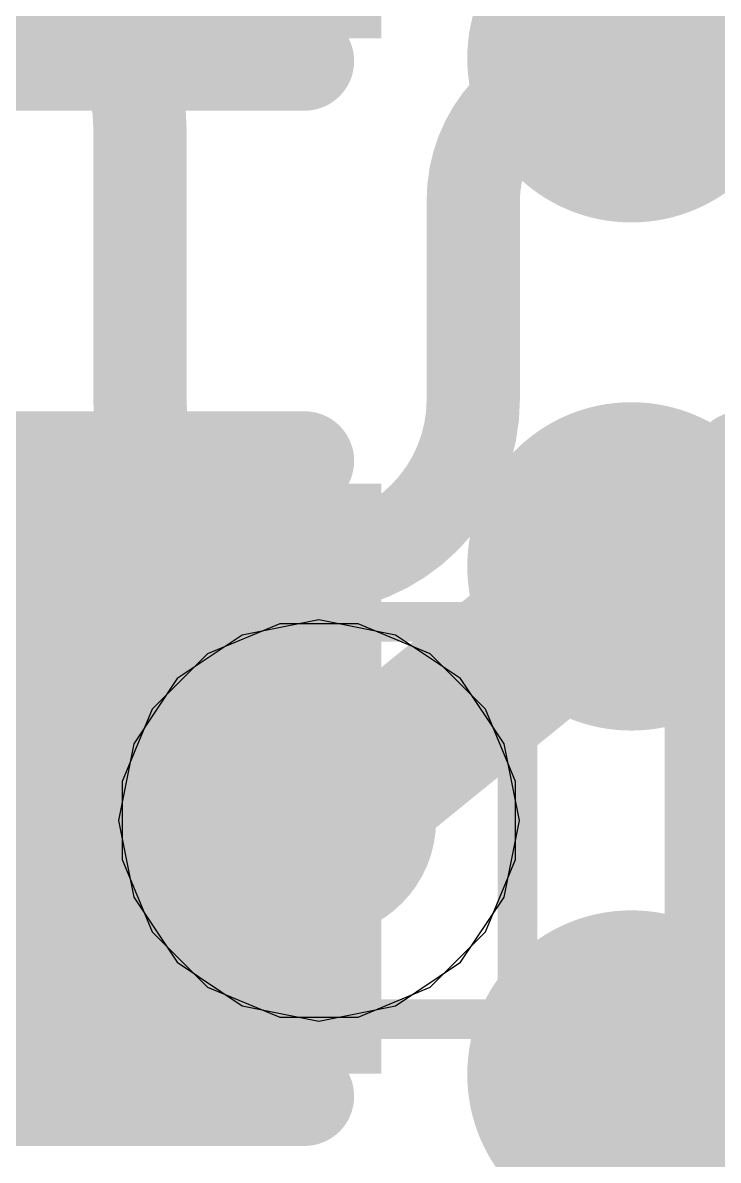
# Model space of a CAD drawing. Header units: inches. Extents: x -6 to 284, y -12 to 154.
# Drawn here: x 74.223 to 75.113, y 1.799 to 3.254 of the extents above; entities that cross this region are included whole.
import ezdxf

# ---------------------------------------------------------------- set-up
doc = ezdxf.new("R2010")
doc.units = ezdxf.units.IN
for name, color, linetype in [('Bottom Layer', 5, 'Continuous'), ('Bottom Overlay', 54, 'Continuous'), ('Bottom Paste', 16, 'Continuous'), ('Bottom Solder', 6, 'Continuous'), ('Drill Drawing', 1, 'Continuous'), ('GND-1', 16, 'Continuous'), ('GND-2', 90, 'Continuous'), ('GND-3', 216, 'Continuous'), ('GND-4', 54, 'Continuous'), ('PWR-1', 156, 'Continuous'), ('PWR-2', 130, 'Continuous'), ('Signal L1', 76, 'Continuous'), ('Signal L2', 6, 'Continuous'), ('Top Layer', 1, 'Continuous'), ('Top Paste', 8, 'Continuous'), ('Top Solder', 216, 'Continuous'), ('Via Holes', 16, 'Continuous')]:
    doc.layers.add(name, color=color, linetype=linetype)

# ---------------------------------------------------------------- blocks, each defined once
blk = doc.blocks.new('200_WFBGA__10_15__127')
at = {"layer": 'Top Layer'}
h = blk.add_hatch(color=1, dxfattribs=at)
edge = h.paths.add_edge_path()
edge.add_arc((1.199896, -5.525008), 0.15999968, 0, 360)
h = blk.add_hatch(color=1, dxfattribs=at)
edge = h.paths.add_edge_path()
edge.add_arc((1.199896, -6.174994), 0.15999968, 0, 360)
h = blk.add_hatch(color=1, dxfattribs=at)
edge = h.paths.add_edge_path()
edge.add_arc((1.199896, -6.824979999999999), 0.15999968, 0, 360)
at = {"layer": 'Top Paste'}
h = blk.add_hatch(color=8, dxfattribs=at)
edge = h.paths.add_edge_path()
edge.add_arc((1.199896, -5.525008), 0.15999968, 0, 360)
h = blk.add_hatch(color=8, dxfattribs=at)
edge = h.paths.add_edge_path()
edge.add_arc((1.199896, -6.174994), 0.15999968, 0, 360)
h = blk.add_hatch(color=8, dxfattribs=at)
edge = h.paths.add_edge_path()
edge.add_arc((1.199896, -6.824979999999999), 0.15999968, 0, 360)
at = {"layer": 'Top Solder'}
h = blk.add_hatch(color=216, dxfattribs=at)
edge = h.paths.add_edge_path()
edge.add_arc((1.199896, -5.525008), 0.21001228, 0, 360)
h = blk.add_hatch(color=216, dxfattribs=at)
edge = h.paths.add_edge_path()
edge.add_arc((1.199896, -6.174994), 0.21001228, 0, 360)
h = blk.add_hatch(color=216, dxfattribs=at)
edge = h.paths.add_edge_path()
edge.add_arc((1.199896, -6.824979999999999), 0.21001228, 0, 360)
blk = doc.blocks.new('C___0402_B_299')
at = {"layer": 'Bottom Layer'}
for points in [[(-0.2413, 0.3175), (-0.2412999999999999, -0.3175), (-0.6985, -0.3175), (-0.6985, 0.3175)], [(0.6985, 0.3175), (0.6985, -0.3175), (0.2413, -0.3175), (0.2412999999999999, 0.3175)]]:
    blk.add_hatch(color=5, dxfattribs=at).paths.add_polyline_path(points)
at = {"layer": 'Bottom Paste'}
for points in [[(-0.2413, 0.3175), (-0.2412999999999999, -0.3175), (-0.6985, -0.3175), (-0.6985, 0.3175)], [(0.6985, 0.3175), (0.6985, -0.3175), (0.2413, -0.3175), (0.2412999999999999, 0.3175)]]:
    blk.add_hatch(color=16, dxfattribs=at).paths.add_polyline_path(points)
at = {"layer": 'Bottom Solder'}
for points in [[(-0.18130012, 0.37749988), (-0.18130012, -0.37749988), (-0.7584998799999999, -0.37749988), (-0.7584998799999999, 0.37749988)], [(0.7584998799999999, 0.37749988), (0.7584998799999999, -0.37749988), (0.18130012, -0.37749988), (0.18130012, 0.37749988)]]:
    blk.add_hatch(color=6, dxfattribs=at).paths.add_polyline_path(points)
at = {"layer": 'Bottom Overlay'}
for points in [[(-0.7874, 0.4064, 0.127, 0.127, 0), (-0.7874, -0.4064, 0.127, 0.127, 0)], [(-0.2794, 0.4064, 0.127, 0.127, 0), (-0.7874, 0.4064, 0.127, 0.127, 0)], [(0.7874, 0.4064, 0.127, 0.127, 0), (0.2794, 0.4064, 0.127, 0.127, 0)], [(0.7874, 0.4064, 0.127, 0.127, 0), (0.7874, -0.4064, 0.127, 0.127, 0)], [(-0.2794, -0.4064, 0.127, 0.127, 0), (-0.7874, -0.4064, 0.127, 0.127, 0)], [(0.7874, -0.4064, 0.127, 0.127, 0), (0.2794, -0.4064, 0.127, 0.127, 0)]]:
    blk.add_lwpolyline(points, format="xyseb", dxfattribs=at)
for points in [[(-0.8191499999999999, 0.4064, 0.0635, 0.0635, 1), (-0.7556499999999999, 0.4064, 0.0635, 0.0635, 1)], [(-0.8191499999999999, 0.4064, 0.0635, 0.0635, 1), (-0.7556499999999999, 0.4064, 0.0635, 0.0635, 1)], [(-0.31115, 0.4064, 0.0635, 0.0635, 1), (-0.24765, 0.4064, 0.0635, 0.0635, 1)], [(0.24765, 0.4064, 0.0635, 0.0635, 1), (0.31115, 0.4064, 0.0635, 0.0635, 1)], [(0.7556499999999999, 0.4064, 0.0635, 0.0635, 1), (0.8191499999999999, 0.4064, 0.0635, 0.0635, 1)], [(0.7556499999999999, 0.4064, 0.0635, 0.0635, 1), (0.8191499999999999, 0.4064, 0.0635, 0.0635, 1)], [(-0.8191499999999999, -0.4064, 0.0635, 0.0635, 1), (-0.7556499999999999, -0.4064, 0.0635, 0.0635, 1)], [(-0.8191499999999999, -0.4064, 0.0635, 0.0635, 1), (-0.7556499999999999, -0.4064, 0.0635, 0.0635, 1)], [(-0.31115, -0.4064, 0.0635, 0.0635, 1), (-0.24765, -0.4064, 0.0635, 0.0635, 1)], [(0.24765, -0.4064, 0.0635, 0.0635, 1), (0.31115, -0.4064, 0.0635, 0.0635, 1)], [(0.7556499999999999, -0.4064, 0.0635, 0.0635, 1), (0.8191499999999999, -0.4064, 0.0635, 0.0635, 1)], [(0.7556499999999999, -0.4064, 0.0635, 0.0635, 1), (0.8191499999999999, -0.4064, 0.0635, 0.0635, 1)]]:
    blk.add_lwpolyline(points, format="xyseb", close=True, dxfattribs=at)
blk = doc.blocks.new('C___0402_B_304')
at = {"layer": 'Bottom Layer'}
for points in [[(-0.2413, 0.3175), (-0.2412999999999999, -0.3175), (-0.6985, -0.3175), (-0.6985, 0.3175)], [(0.6985, 0.3175), (0.6985, -0.3175), (0.2413, -0.3175), (0.2412999999999999, 0.3175)]]:
    blk.add_hatch(color=5, dxfattribs=at).paths.add_polyline_path(points)
at = {"layer": 'Bottom Paste'}
for points in [[(-0.2413, 0.3175), (-0.2412999999999999, -0.3175), (-0.6985, -0.3175), (-0.6985, 0.3175)], [(0.6985, 0.3175), (0.6985, -0.3175), (0.2413, -0.3175), (0.2412999999999999, 0.3175)]]:
    blk.add_hatch(color=16, dxfattribs=at).paths.add_polyline_path(points)
at = {"layer": 'Bottom Solder'}
for points in [[(-0.18130012, 0.37749988), (-0.18130012, -0.37749988), (-0.7584998799999999, -0.37749988), (-0.7584998799999999, 0.37749988)], [(0.7584998799999999, 0.37749988), (0.7584998799999999, -0.37749988), (0.18130012, -0.37749988), (0.18130012, 0.37749988)]]:
    blk.add_hatch(color=6, dxfattribs=at).paths.add_polyline_path(points)
at = {"layer": 'Bottom Overlay'}
for points in [[(-0.7874, 0.4064, 0.127, 0.127, 0), (-0.7874, -0.4064, 0.127, 0.127, 0)], [(-0.2794, 0.4064, 0.127, 0.127, 0), (-0.7874, 0.4064, 0.127, 0.127, 0)], [(0.7874, 0.4064, 0.127, 0.127, 0), (0.2794, 0.4064, 0.127, 0.127, 0)], [(0.7874, 0.4064, 0.127, 0.127, 0), (0.7874, -0.4064, 0.127, 0.127, 0)], [(-0.2794, -0.4064, 0.127, 0.127, 0), (-0.7874, -0.4064, 0.127, 0.127, 0)], [(0.7874, -0.4064, 0.127, 0.127, 0), (0.2794, -0.4064, 0.127, 0.127, 0)]]:
    blk.add_lwpolyline(points, format="xyseb", dxfattribs=at)
for points in [[(-0.8191499999999999, 0.4064, 0.0635, 0.0635, 1), (-0.7556499999999999, 0.4064, 0.0635, 0.0635, 1)], [(-0.8191499999999999, 0.4064, 0.0635, 0.0635, 1), (-0.7556499999999999, 0.4064, 0.0635, 0.0635, 1)], [(-0.31115, 0.4064, 0.0635, 0.0635, 1), (-0.24765, 0.4064, 0.0635, 0.0635, 1)], [(0.24765, 0.4064, 0.0635, 0.0635, 1), (0.31115, 0.4064, 0.0635, 0.0635, 1)], [(0.7556499999999999, 0.4064, 0.0635, 0.0635, 1), (0.8191499999999999, 0.4064, 0.0635, 0.0635, 1)], [(0.7556499999999999, 0.4064, 0.0635, 0.0635, 1), (0.8191499999999999, 0.4064, 0.0635, 0.0635, 1)], [(-0.8191499999999999, -0.4064, 0.0635, 0.0635, 1), (-0.7556499999999999, -0.4064, 0.0635, 0.0635, 1)], [(-0.8191499999999999, -0.4064, 0.0635, 0.0635, 1), (-0.7556499999999999, -0.4064, 0.0635, 0.0635, 1)], [(-0.31115, -0.4064, 0.0635, 0.0635, 1), (-0.24765, -0.4064, 0.0635, 0.0635, 1)], [(0.24765, -0.4064, 0.0635, 0.0635, 1), (0.31115, -0.4064, 0.0635, 0.0635, 1)], [(0.7556499999999999, -0.4064, 0.0635, 0.0635, 1), (0.8191499999999999, -0.4064, 0.0635, 0.0635, 1)], [(0.7556499999999999, -0.4064, 0.0635, 0.0635, 1), (0.8191499999999999, -0.4064, 0.0635, 0.0635, 1)]]:
    blk.add_lwpolyline(points, format="xyseb", close=True, dxfattribs=at)

msp = doc.modelspace()

# ---------------------------------------------------------------- hatches: boundary and pattern name
at = {"layer": 'Bottom Layer'}
h = msp.add_hatch(color=5, dxfattribs=at)
edge = h.paths.add_edge_path()
edge.add_arc((74.60183454, 2.2331934), 0.1499997, 0, 360)
at = {"layer": 'GND-1'}
h = msp.add_hatch(color=16, dxfattribs=at)
edge = h.paths.add_edge_path()
edge.add_arc((74.60183454, 2.2331934), 0.1499997, 0, 360)
at = {"layer": 'GND-2'}
h = msp.add_hatch(color=90, dxfattribs=at)
edge = h.paths.add_edge_path()
edge.add_arc((74.60183454, 2.2331934), 0.1499997, 0, 360)
at = {"layer": 'GND-3'}
h = msp.add_hatch(color=216, dxfattribs=at)
edge = h.paths.add_edge_path()
edge.add_arc((74.60183454, 2.2331934), 0.1499997, 0, 360)
at = {"layer": 'GND-4'}
h = msp.add_hatch(color=54, dxfattribs=at)
edge = h.paths.add_edge_path()
edge.add_arc((74.60183454, 2.2331934), 0.1499997, 0, 360)
at = {"layer": 'PWR-1'}
h = msp.add_hatch(color=156, dxfattribs=at)
edge = h.paths.add_edge_path()
edge.add_arc((74.60183454, 2.2331934), 0.1499997, 0, 360)
at = {"layer": 'PWR-2'}
h = msp.add_hatch(color=130, dxfattribs=at)
edge = h.paths.add_edge_path()
edge.add_arc((74.60183454, 2.2331934), 0.1499997, 0, 360)
at = {"layer": 'Signal L1'}
h = msp.add_hatch(color=76, dxfattribs=at)
edge = h.paths.add_edge_path()
edge.add_arc((74.60183454, 2.2331934), 0.1499997, 0, 360)
at = {"layer": 'Signal L2'}
h = msp.add_hatch(color=6, dxfattribs=at)
edge = h.paths.add_edge_path()
edge.add_arc((74.60183454, 2.2331934), 0.1499997, 0, 360)
at = {"layer": 'Top Layer'}
h = msp.add_hatch(color=1, dxfattribs=at)
edge = h.paths.add_edge_path()
edge.add_arc((74.60183454, 2.2331934), 0.1499997, 0, 360)
at = {"layer": 'Via Holes'}
h = msp.add_hatch(color=7, dxfattribs=at)
edge = h.paths.add_edge_path()
edge.add_arc((74.60183454, 2.2331934), 0.07499858, 0, 360)

# ---------------------------------------------------------------- linework, layer by layer
at = {"layer": 'Drill Drawing'}
for points in [[(74.34783454, 2.4871934, 0.0508, 0.0508, 0), (74.85583453999999, 2.4871934, 0.0508, 0.0508, 0)], [(74.34783454, 1.9791934, 0.0508, 0.0508, 0), (74.34783454, 2.4871934, 0.0508, 0.0508, 0)], [(74.85583453999999, 1.9791934, 0.0508, 0.0508, 0), (74.85583453999999, 2.4871934, 0.0508, 0.0508, 0)], [(74.34783454, 1.9791934, 0.0508, 0.0508, 0), (74.85583453999999, 1.9791934, 0.0508, 0.0508, 0)]]:
    msp.add_lwpolyline(points, format="xyseb", dxfattribs=at)
for points in [[(74.33513453999998, 2.4871934, 0.0254, 0.0254, 1), (74.36053454, 2.4871934, 0.0254, 0.0254, 1)], [(74.33513453999998, 2.4871934, 0.0254, 0.0254, 1), (74.36053454, 2.4871934, 0.0254, 0.0254, 1)], [(74.84313454, 2.4871934, 0.0254, 0.0254, 1), (74.86853454, 2.4871934, 0.0254, 0.0254, 1)], [(74.84313454, 2.4871934, 0.0254, 0.0254, 1), (74.86853454, 2.4871934, 0.0254, 0.0254, 1)], [(74.33513453999998, 1.9791934, 0.0254, 0.0254, 1), (74.36053454, 1.9791934, 0.0254, 0.0254, 1)], [(74.33513453999998, 1.9791934, 0.0254, 0.0254, 1), (74.36053454, 1.9791934, 0.0254, 0.0254, 1)], [(74.84313454, 1.9791934, 0.0254, 0.0254, 1), (74.86853454, 1.9791934, 0.0254, 0.0254, 1)], [(74.84313454, 1.9791934, 0.0254, 0.0254, 1), (74.86853454, 1.9791934, 0.0254, 0.0254, 1)]]:
    msp.add_lwpolyline(points, format="xyseb", close=True, dxfattribs=at)
at = {"layer": 'GND-1'}
for p, q in [((74.55178892, 2.4847931), (74.45931514, 2.4464899)), ((74.65188016, 2.4847931), (74.55178892, 2.4847931)), ((74.74435394, 2.4464899), (74.65188016, 2.4847931)), ((74.45931514, 2.4464899), (74.38853804, 2.3757128)), ((74.81513104, 2.3757128), (74.74435394, 2.4464899)), ((74.38853804, 2.3757128), (74.35023484, 2.28323902)), ((74.85343424, 2.28323902), (74.81513104, 2.3757128)), ((74.35023484, 2.28323902), (74.35023484, 2.18314778)), ((74.85343424, 2.18314778), (74.85343424, 2.28323902)), ((74.35023484, 2.18314778), (74.38853804, 2.090674)), ((74.81513104, 2.090674), (74.85343424, 2.18314778)), ((74.38853804, 2.090674), (74.45931514, 2.0198969)), ((74.74435394, 2.0198969), (74.81513104, 2.090674)), ((74.45931514, 2.0198969), (74.55178892, 1.9815937)), ((74.65188016, 1.9815937), (74.74435394, 2.0198969)), ((74.55178892, 1.9815937), (74.65188016, 1.9815937))]:
    msp.add_line(p, q, dxfattribs=at)
at = {"layer": 'GND-2'}
for p, q in [((74.55178892, 2.4847931), (74.45931514, 2.4464899)), ((74.65188016, 2.4847931), (74.55178892, 2.4847931)), ((74.74435394, 2.4464899), (74.65188016, 2.4847931)), ((74.45931514, 2.4464899), (74.38853804, 2.3757128)), ((74.81513104, 2.3757128), (74.74435394, 2.4464899)), ((74.38853804, 2.3757128), (74.35023484, 2.28323902)), ((74.85343424, 2.28323902), (74.81513104, 2.3757128)), ((74.35023484, 2.28323902), (74.35023484, 2.18314778)), ((74.85343424, 2.18314778), (74.85343424, 2.28323902)), ((74.35023484, 2.18314778), (74.38853804, 2.090674)), ((74.81513104, 2.090674), (74.85343424, 2.18314778)), ((74.38853804, 2.090674), (74.45931514, 2.0198969)), ((74.74435394, 2.0198969), (74.81513104, 2.090674)), ((74.45931514, 2.0198969), (74.55178892, 1.9815937)), ((74.65188016, 1.9815937), (74.74435394, 2.0198969)), ((74.55178892, 1.9815937), (74.65188016, 1.9815937))]:
    msp.add_line(p, q, dxfattribs=at)
at = {"layer": 'GND-3'}
for p, q in [((74.55178892, 2.4847931), (74.45931514, 2.4464899)), ((74.65188016, 2.4847931), (74.55178892, 2.4847931)), ((74.74435394, 2.4464899), (74.65188016, 2.4847931)), ((74.45931514, 2.4464899), (74.38853804, 2.3757128)), ((74.81513104, 2.3757128), (74.74435394, 2.4464899)), ((74.38853804, 2.3757128), (74.35023484, 2.28323902)), ((74.85343424, 2.28323902), (74.81513104, 2.3757128)), ((74.35023484, 2.28323902), (74.35023484, 2.18314778)), ((74.85343424, 2.18314778), (74.85343424, 2.28323902)), ((74.35023484, 2.18314778), (74.38853804, 2.090674)), ((74.81513104, 2.090674), (74.85343424, 2.18314778)), ((74.38853804, 2.090674), (74.45931514, 2.0198969)), ((74.74435394, 2.0198969), (74.81513104, 2.090674)), ((74.45931514, 2.0198969), (74.55178892, 1.9815937)), ((74.65188016, 1.9815937), (74.74435394, 2.0198969)), ((74.55178892, 1.9815937), (74.65188016, 1.9815937))]:
    msp.add_line(p, q, dxfattribs=at)
at = {"layer": 'GND-4'}
for p, q in [((74.55178892, 2.4847931), (74.45931514, 2.4464899)), ((74.65188016, 2.4847931), (74.55178892, 2.4847931)), ((74.74435394, 2.4464899), (74.65188016, 2.4847931)), ((74.45931514, 2.4464899), (74.38853804, 2.3757128)), ((74.81513104, 2.3757128), (74.74435394, 2.4464899)), ((74.38853804, 2.3757128), (74.35023484, 2.28323902)), ((74.85343424, 2.28323902), (74.81513104, 2.3757128)), ((74.35023484, 2.28323902), (74.35023484, 2.18314778)), ((74.85343424, 2.18314778), (74.85343424, 2.28323902)), ((74.35023484, 2.18314778), (74.38853804, 2.090674)), ((74.81513104, 2.090674), (74.85343424, 2.18314778)), ((74.38853804, 2.090674), (74.45931514, 2.0198969)), ((74.74435394, 2.0198969), (74.81513104, 2.090674)), ((74.45931514, 2.0198969), (74.55178892, 1.9815937)), ((74.65188016, 1.9815937), (74.74435394, 2.0198969)), ((74.55178892, 1.9815937), (74.65188016, 1.9815937))]:
    msp.add_line(p, q, dxfattribs=at)
at = {"layer": 'PWR-1'}
for p, q in [((74.60183454, 2.48972324), (74.50366607999999, 2.47019572)), ((74.700003, 2.47019572), (74.60183454, 2.48972324)), ((74.50366607999999, 2.47019572), (74.42044044, 2.4145875)), ((74.78322864, 2.4145875), (74.700003, 2.47019572)), ((74.42044044, 2.4145875), (74.36483222, 2.33136186)), ((74.83883686, 2.33136186), (74.78322864, 2.4145875)), ((74.36483222, 2.33136186), (74.3453047, 2.2331934)), ((74.85836438, 2.2331934), (74.83883686, 2.33136186)), ((74.3453047, 2.2331934), (74.36483222, 2.13502494)), ((74.83883686, 2.13502494), (74.85836438, 2.2331934)), ((74.36483222, 2.13502494), (74.42044044, 2.0517993)), ((74.78322864, 2.0517993), (74.83883686, 2.13502494)), ((74.42044044, 2.0517993), (74.50366607999999, 1.99619108)), ((74.700003, 1.99619108), (74.78322864, 2.0517993)), ((74.50366607999999, 1.99619108), (74.60183454, 1.97666356)), ((74.60183454, 1.97666356), (74.700003, 1.99619108))]:
    msp.add_line(p, q, dxfattribs=at)
at = {"layer": 'Signal L2'}
for points in [[(73.94596336, 3.12047382, 0.11938, 0.11938, -0.9999999999999999), (74.37268336, 3.12047382, 0.11938, 0.11938, 0)], [(74.79940336, 3.0268164, 0.11938, 0.11938, -0.4142135623730951), (74.96606546, 3.193478499999999, 0.11938, 0.11938, 0)], [(74.96606546, 3.193478499999999, 0.11938, 0.11938, 0), (75.24366714, 3.193478499999999, 0.11938, 0.11938, 0)], [(74.37268336, 2.77153116, 0.11938, 0.11938, 0), (74.37268336, 3.12047382, 0.11938, 0.11938, 0)], [(74.79940336, 2.77153116, 0.11938, 0.11938, 0), (74.79940336, 3.0268164, 0.11938, 0.11938, 0)], [(74.79940336, 2.77153116, 0.11938, 0.11938, -0.9999999999999999), (74.37268336, 2.77153116, 0.11938, 0.11938, 0)]]:
    msp.add_lwpolyline(points, format="xyseb", dxfattribs=at)
for points in [[(74.93622046, 3.193478499999999, 0.05969, 0.05969, 1), (74.99591045999999, 3.193478499999999, 0.05969, 0.05969, 1)], [(74.93622046, 3.193478499999999, 0.05969, 0.05969, 1), (74.99591045999999, 3.193478499999999, 0.05969, 0.05969, 1)], [(74.34283835999999, 3.12047382, 0.05969, 0.05969, 1), (74.40252836, 3.12047382, 0.05969, 0.05969, 1)], [(74.34283835999999, 3.12047382, 0.05969, 0.05969, 1), (74.40252836, 3.12047382, 0.05969, 0.05969, 1)], [(74.76955835999999, 3.0268164, 0.05969, 0.05969, 1), (74.82924836, 3.0268164, 0.05969, 0.05969, 1)], [(74.76955835999999, 3.0268164, 0.05969, 0.05969, 1), (74.82924836, 3.0268164, 0.05969, 0.05969, 1)], [(74.34283835999999, 2.77153116, 0.05969, 0.05969, 1), (74.40252836, 2.77153116, 0.05969, 0.05969, 1)], [(74.34283835999999, 2.77153116, 0.05969, 0.05969, 1), (74.40252836, 2.77153116, 0.05969, 0.05969, 1)], [(74.76955835999999, 2.77153116, 0.05969, 0.05969, 1), (74.82924836, 2.77153116, 0.05969, 0.05969, 1)], [(74.76955835999999, 2.77153116, 0.05969, 0.05969, 1), (74.82924836, 2.77153116, 0.05969, 0.05969, 1)]]:
    msp.add_lwpolyline(points, format="xyseb", close=True, dxfattribs=at)
at = {"layer": 'Top Layer'}
for points in [[(75.00183627999999, 3.20819272, 0.2032, 0.2032, 0), (75.40183802, 3.53319334, 0.2032, 0.2032, 0)], [(74.60183454, 2.2331934, 0.2032, 0.2032, 0), (75.00183627999999, 2.55819402, 0.2032, 0.2032, 0)], [(75.00183627999999, 1.90819278, 0.2032, 0.2032, 0), (75.40183802, 2.2331934, 0.2032, 0.2032, 0)]]:
    msp.add_lwpolyline(points, format="xyseb", dxfattribs=at)
for points in [[(74.95103628, 3.20819272, 0.1016, 0.1016, 1), (75.05263628, 3.20819272, 0.1016, 0.1016, 1)], [(74.95103628, 2.55819402, 0.1016, 0.1016, 1), (75.05263628, 2.55819402, 0.1016, 0.1016, 1)], [(74.55103453999999, 2.2331934, 0.1016, 0.1016, 1), (74.65263454, 2.2331934, 0.1016, 0.1016, 1)], [(74.95103628, 1.90819278, 0.1016, 0.1016, 1), (75.05263628, 1.90819278, 0.1016, 0.1016, 1)]]:
    msp.add_lwpolyline(points, format="xyseb", close=True, dxfattribs=at)

# ---------------------------------------------------------------- block references
msp.add_blockref('200_WFBGA__10_15__127', (73.80183613999999, 8.7331931))
at = {"rotation": 180}
for name, p in [('C___0402_B_299', (74.86283732, 3.61100878)), ('C___0402_B_304', (74.86283732, 2.28671628))]:
    msp.add_blockref(name, p, dxfattribs=at)

doc.saveas('drawing.dxf')
